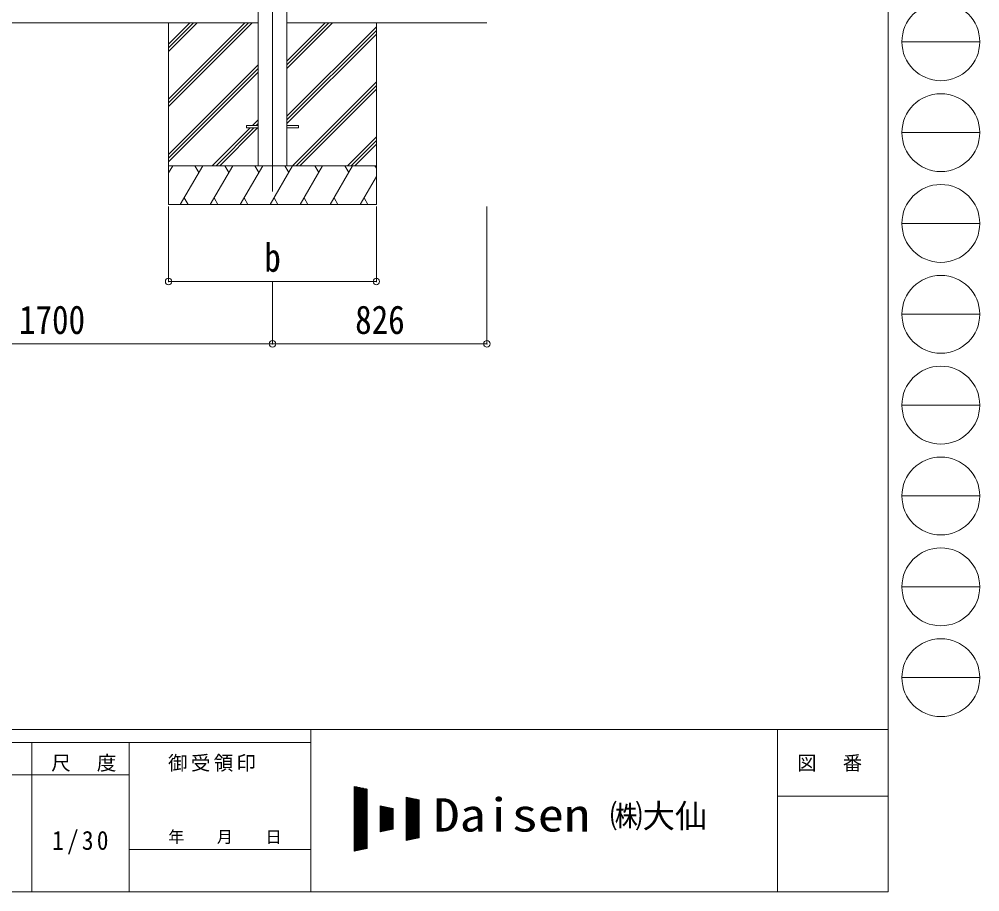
# Model space of a CAD drawing. Units: millimetres at full size; details may follow other scales. Extents: x -6988 to 7066, y -4877 to 4823.
# Drawn here: x 3366 to 7066, y -4877 to -1515 of the extents above; entities that cross this region are included whole.
import ezdxf
from ezdxf.enums import TextEntityAlignment as Align

# ---------------------------------------------------------------- set-up
doc = ezdxf.new("R2010")
doc.units = ezdxf.units.MM
doc.header["$LTSCALE"] = 25
doc.header["$PDMODE"] = 32
doc.header["$PDSIZE"] = 25
for name, color, linetype, lineweight in [('0-0_0', 7, 'Continuous', 9), ('0-1_本体', 4, 'Continuous', 9), ('0-2_部品', 7, 'Continuous', 9), ('0-8_PARTS2', 2, 'Continuous', 9), ('0-A_寸法', 6, 'Continuous', 9), ('F-0_240', 7, 'Continuous', 9)]:
    doc.layers.add(name, color=color, linetype=linetype, lineweight=lineweight)
doc.styles.add('ＭＳ ゴシック', font='')
doc.styles.get('ＭＳ ゴシック').set_extended_font_data('MS Gothic')

msp = doc.modelspace()

# ---------------------------------------------------------------- linework, layer by layer
at = {"layer": '0-0_0'}
for p, q in [((2696.71, -1529.69), (4286.71, -1529.69)), ((3941.71, -1529.69), (3941.71, -2229.69)), ((3941.71, -1823.87), (4235.89, -1529.69)), ((3941.71, -1838.01), (4250.03, -1529.69)), ((3941.71, -1852.15), (4264.18, -1529.69)), ((3941.71, -1640.02), (4052.04, -1529.69)), ((3941.71, -1625.88), (4037.9, -1529.69)), ((3941.71, -1611.74), (4023.76, -1529.69)), ((4396.71, -1529.69), (5167.71, -1529.69)), ((4396.71, -1705.52), (4572.54, -1529.69)), ((4396.71, -1691.38), (4558.4, -1529.69)), ((4396.71, -1677.24), (4544.26, -1529.69)), ((4396.71, -1889.37), (4741.71, -1544.37)), ((4741.71, -1529.69), (4741.71, -2229.69)), ((4396.71, -1903.51), (4741.71, -1558.51)), ((4396.71, -1917.65), (4741.71, -1572.65)), ((3941.71, -2036), (4286.71, -1691)), ((3941.71, -2050.14), (4286.71, -1705.14)), ((3941.71, -2064.28), (4286.71, -1719.28)), ((4418.52, -2079.69), (4741.71, -1756.5)), ((4432.66, -2079.69), (4741.71, -1770.64)), ((4446.81, -2079.69), (4741.71, -1784.78)), ((4264.65, -1925.19), (4286.71, -1903.13)), ((4278.8, -1925.19), (4286.71, -1917.27)), ((4110.15, -2079.69), (4255.65, -1934.19)), ((4124.3, -2079.69), (4269.8, -1934.19)), ((4138.44, -2079.69), (4283.94, -1934.19)), ((4630.65, -2079.69), (4741.71, -1968.63)), ((4644.8, -2079.69), (4741.71, -1982.77)), ((4658.94, -2079.69), (4741.71, -1996.92)), ((4741.71, -2079.69), (3941.71, -2079.69)), ((3941.71, -2107.19), (3957.59, -2079.69)), ((3986.46, -2229.69), (4073.06, -2079.69)), ((4058.06, -2105.67), (4043.06, -2079.69)), ((4101.93, -2229.69), (4188.53, -2079.69)), ((4173.53, -2105.67), (4158.53, -2079.69)), ((4217.4, -2229.69), (4304, -2079.69)), ((4289, -2105.67), (4274, -2079.69)), ((4332.87, -2229.69), (4419.47, -2079.69)), ((4404.47, -2105.67), (4389.47, -2079.69)), ((4448.34, -2229.69), (4534.94, -2079.69)), ((4519.94, -2105.67), (4504.94, -2079.69)), ((4563.81, -2229.69), (4650.41, -2079.69)), ((4620.41, -2079.69), (4635.41, -2105.67)), ((4735.88, -2079.69), (4741.71, -2089.79)), ((4679.28, -2229.69), (4741.71, -2121.55)), ((4001.46, -2203.71), (4016.46, -2229.69)), ((4116.93, -2203.71), (4131.93, -2229.69)), ((4232.4, -2203.71), (4247.4, -2229.69)), ((4347.87, -2203.71), (4362.87, -2229.69)), ((4463.34, -2203.71), (4478.34, -2229.69)), ((4578.81, -2203.71), (4593.81, -2229.69)), ((4694.28, -2203.71), (4709.28, -2229.69)), ((3941.71, -2229.69), (4741.71, -2229.69))]:
    msp.add_line(p, q, dxfattribs=at)
at = {"layer": '0-1_本体'}
for p, q in [((4286.71, 1100.32), (4286.71, -2079.68)), ((4396.71, 1100.32), (4396.71, -2079.68))]:
    msp.add_line(p, q, dxfattribs=at)
at = {"layer": '0-2_部品', "color": 4}
for p, q in [((4241.71, -1925.18), (4241.71, -1934.18)), ((4286.71, -1925.18), (4241.71, -1925.18)), ((4286.71, -1934.18), (4241.71, -1934.18)), ((4441.71, -1925.18), (4396.71, -1925.18)), ((4441.71, -1934.18), (4396.71, -1934.18)), ((4441.71, -1925.18), (4441.71, -1934.18))]:
    msp.add_line(p, q, dxfattribs=at)
at = {"layer": '0-8_PARTS2'}
msp.add_line((4341.71, 1066.45), (4341.71, -2179.69), dxfattribs=at)
at = {"layer": '0-A_寸法'}
for p, q in [((3941.71, -2526.08), (3941.71, -2237.11)), ((4741.71, -2526.08), (4741.71, -2237.11)), ((5167.71, -2766.05), (5167.71, -2237.11)), ((3941.71, -2526.08), (4741.71, -2526.08)), ((4341.71, -2766.05), (4341.71, -2526.08)), ((4341.71, -2766.05), (2641.71, -2766.05)), ((4341.71, -2766.05), (5167.71, -2766.05))]:
    msp.add_line(p, q, dxfattribs=at)
for p in [(3941.71, -2526.08), (4741.71, -2526.08), (4341.71, -2766.05), (5167.71, -2766.05)]:
    msp.add_point(p, dxfattribs=at)
at = {"layer": 'F-0_240', "color": 5}
for p, q in [((6712.12, 4822.79), (6712.12, -4877.21)), ((-6987.88, -4252.21), (6712.12, -4252.21)), ((4489.82, -4252.21), (4489.82, -4877.21)), ((6287.12, -4252.21), (6287.12, -4877.21)), ((-6987.88, -4302.21), (4489.82, -4302.21)), ((3414.82, -4302.21), (3414.82, -4877.21)), ((3789.82, -4302.21), (3789.82, -4877.21)), ((2289.82, -4427.21), (3789.82, -4427.21)), ((6287.12, -4508.46), (6712.12, -4508.46)), ((3789.82, -4714.71), (4489.82, -4714.71)), ((-6987.88, -4877.21), (6712.12, -4877.21))]:
    msp.add_line(p, q, dxfattribs=at)
at = {"layer": 'F-0_240', "color": 4}
for p, q in [((6765.55, -1602.21), (7065.55, -1602.21)), ((6765.55, -1952.21), (7065.55, -1952.21)), ((6765.55, -2302.21), (7065.55, -2302.21)), ((6765.55, -2652.21), (7065.55, -2652.21)), ((6765.55, -3002.21), (7065.55, -3002.21)), ((6765.55, -3352.21), (7065.55, -3352.21)), ((6765.55, -3702.21), (7065.55, -3702.21)), ((6765.55, -4052.21), (7065.55, -4052.21))]:
    msp.add_line(p, q, dxfattribs=at)
at = {"layer": 'F-0_240'}
for p, q in [((4656.46, -4471.05), (4706.46, -4481.46)), ((4656.46, -4471.05), (4656.46, -4721.05)), ((4656.46, -4473.4), (4667.75, -4473.4)), ((4657.94, -4720.74), (4657.94, -4471.36)), ((4660.44, -4720.22), (4660.44, -4471.88)), ((4662.94, -4719.7), (4662.94, -4472.4)), ((4665.44, -4719.18), (4665.44, -4472.92)), ((4667.94, -4718.66), (4667.94, -4473.44)), ((4670.44, -4718.13), (4670.44, -4473.96)), ((4672.94, -4717.61), (4672.94, -4474.48)), ((4675.44, -4717.09), (4675.44, -4475)), ((4677.94, -4716.57), (4677.94, -4475.52)), ((4656.46, -4475.9), (4679.75, -4475.9)), ((4656.46, -4478.4), (4691.75, -4478.4)), ((4656.46, -4480.9), (4703.75, -4480.9)), ((4656.46, -4483.4), (4706.46, -4483.4)), ((4656.46, -4485.9), (4706.46, -4485.9)), ((4656.46, -4488.4), (4706.46, -4488.4)), ((4656.46, -4490.9), (4706.46, -4490.9)), ((4656.46, -4493.4), (4706.46, -4493.4)), ((4656.46, -4495.9), (4706.46, -4495.9)), ((4656.46, -4498.4), (4706.46, -4498.4)), ((4656.46, -4500.9), (4706.46, -4500.9)), ((4656.46, -4503.4), (4706.46, -4503.4)), ((4656.46, -4505.9), (4706.46, -4505.9)), ((4656.46, -4508.4), (4706.46, -4508.4)), ((4656.46, -4510.9), (4706.46, -4510.9)), ((4680.44, -4716.05), (4680.44, -4476.04)), ((4682.94, -4715.53), (4682.94, -4476.56)), ((4685.44, -4715.01), (4685.44, -4477.08)), ((4687.94, -4714.49), (4687.94, -4477.61)), ((4690.44, -4713.97), (4690.44, -4478.13)), ((4692.94, -4713.45), (4692.94, -4478.65)), ((4695.44, -4712.93), (4695.44, -4479.17)), ((4697.94, -4712.41), (4697.94, -4479.69)), ((4700.44, -4711.88), (4700.44, -4480.21)), ((4702.94, -4711.36), (4702.94, -4480.73)), ((4705.44, -4710.84), (4705.44, -4481.25)), ((4706.46, -4481.46), (4706.46, -4710.63)), ((4856.46, -4512.71), (4906.46, -4523.13)), ((4856.46, -4512.71), (4856.46, -4679.38)), ((4656.46, -4513.4), (4706.46, -4513.4)), ((4656.46, -4515.9), (4706.46, -4515.9)), ((4656.46, -4518.4), (4706.46, -4518.4)), ((4656.46, -4520.9), (4706.46, -4520.9)), ((4656.46, -4523.4), (4706.46, -4523.4)), ((4656.46, -4525.9), (4706.46, -4525.9)), ((4656.46, -4528.4), (4706.46, -4528.4)), ((4656.46, -4530.9), (4706.46, -4530.9)), ((4656.46, -4533.4), (4706.46, -4533.4)), ((4656.46, -4535.9), (4706.46, -4535.9)), ((4656.46, -4538.4), (4706.46, -4538.4)), ((4656.46, -4540.9), (4706.46, -4540.9)), ((4656.46, -4543.4), (4706.46, -4543.4)), ((4656.46, -4545.9), (4706.46, -4545.9)), ((4656.46, -4548.4), (4706.46, -4548.4)), ((4756.46, -4546.05), (4806.46, -4556.46)), ((4756.46, -4546.05), (4756.46, -4646.05)), ((4756.46, -4548.4), (4767.75, -4548.4)), ((4757.94, -4645.74), (4757.94, -4546.36)), ((4760.44, -4645.22), (4760.44, -4546.88)), ((4762.94, -4644.7), (4762.94, -4547.4)), ((4765.44, -4644.18), (4765.44, -4547.92)), ((4767.94, -4643.66), (4767.94, -4548.44)), ((4770.44, -4643.13), (4770.44, -4548.96)), ((4772.94, -4642.61), (4772.94, -4549.48)), ((4856.46, -4513.4), (4859.75, -4513.4)), ((4856.46, -4515.9), (4871.75, -4515.9)), ((4856.46, -4518.4), (4883.75, -4518.4)), ((4856.46, -4520.9), (4895.75, -4520.9)), ((4856.46, -4523.4), (4906.46, -4523.4)), ((4856.46, -4525.9), (4906.46, -4525.9)), ((4856.46, -4528.4), (4906.46, -4528.4)), ((4856.46, -4530.9), (4906.46, -4530.9)), ((4856.46, -4533.4), (4906.46, -4533.4)), ((4856.46, -4535.9), (4906.46, -4535.9)), ((4856.46, -4538.4), (4906.46, -4538.4)), ((4856.46, -4540.9), (4906.46, -4540.9)), ((4856.46, -4543.4), (4906.46, -4543.4)), ((4856.46, -4545.9), (4906.46, -4545.9)), ((4856.46, -4548.4), (4906.46, -4548.4)), ((4857.94, -4679.07), (4857.94, -4513.02)), ((4860.44, -4678.55), (4860.44, -4513.54)), ((4862.94, -4678.03), (4862.94, -4514.06)), ((4865.44, -4677.51), (4865.44, -4514.58)), ((4867.94, -4676.99), (4867.94, -4515.11)), ((4870.44, -4676.47), (4870.44, -4515.63)), ((4872.94, -4675.95), (4872.94, -4516.15)), ((4875.44, -4675.43), (4875.44, -4516.67)), ((4877.94, -4674.91), (4877.94, -4517.19)), ((4880.44, -4674.38), (4880.44, -4517.71)), ((4882.94, -4673.86), (4882.94, -4518.23)), ((4885.44, -4673.34), (4885.44, -4518.75)), ((4887.94, -4672.82), (4887.94, -4519.27)), ((4890.44, -4672.3), (4890.44, -4519.79)), ((4892.94, -4671.78), (4892.94, -4520.31)), ((4895.44, -4671.26), (4895.44, -4520.83)), ((4897.94, -4670.74), (4897.94, -4521.36)), ((4900.44, -4670.22), (4900.44, -4521.88)), ((4902.94, -4669.7), (4902.94, -4522.4)), ((4905.44, -4669.18), (4905.44, -4522.92)), ((4906.46, -4523.13), (4906.46, -4668.96)), ((4656.46, -4550.9), (4706.46, -4550.9)), ((4656.46, -4553.4), (4706.46, -4553.4)), ((4656.46, -4555.9), (4706.46, -4555.9)), ((4656.46, -4558.4), (4706.46, -4558.4)), ((4656.46, -4560.9), (4706.46, -4560.9)), ((4656.46, -4563.4), (4706.46, -4563.4)), ((4656.46, -4565.9), (4706.46, -4565.9)), ((4656.46, -4568.4), (4706.46, -4568.4)), ((4656.46, -4570.9), (4706.46, -4570.9)), ((4656.46, -4573.4), (4706.46, -4573.4)), ((4656.46, -4575.9), (4706.46, -4575.9)), ((4656.46, -4578.4), (4706.46, -4578.4)), ((4656.46, -4580.9), (4706.46, -4580.9)), ((4656.46, -4583.4), (4706.46, -4583.4)), ((4656.46, -4585.9), (4706.46, -4585.9)), ((4756.46, -4550.9), (4779.75, -4550.9)), ((4756.46, -4553.4), (4791.75, -4553.4)), ((4756.46, -4555.9), (4803.75, -4555.9)), ((4756.46, -4558.4), (4806.46, -4558.4)), ((4756.46, -4560.9), (4806.46, -4560.9)), ((4756.46, -4563.4), (4806.46, -4563.4)), ((4756.46, -4565.9), (4806.46, -4565.9)), ((4756.46, -4568.4), (4806.46, -4568.4)), ((4756.46, -4570.9), (4806.46, -4570.9)), ((4756.46, -4573.4), (4806.46, -4573.4)), ((4756.46, -4575.9), (4806.46, -4575.9)), ((4756.46, -4578.4), (4806.46, -4578.4)), ((4756.46, -4580.9), (4806.46, -4580.9)), ((4756.46, -4583.4), (4806.46, -4583.4)), ((4756.46, -4585.9), (4806.46, -4585.9)), ((4775.44, -4642.09), (4775.44, -4550)), ((4777.94, -4641.57), (4777.94, -4550.52)), ((4780.44, -4641.05), (4780.44, -4551.04)), ((4782.94, -4640.53), (4782.94, -4551.56)), ((4785.44, -4640.01), (4785.44, -4552.08)), ((4787.94, -4639.49), (4787.94, -4552.61)), ((4790.44, -4638.97), (4790.44, -4553.13)), ((4792.94, -4638.45), (4792.94, -4553.65)), ((4795.44, -4637.93), (4795.44, -4554.17)), ((4797.94, -4637.41), (4797.94, -4554.69)), ((4800.44, -4636.88), (4800.44, -4555.21)), ((4802.94, -4636.36), (4802.94, -4555.73)), ((4805.44, -4635.84), (4805.44, -4556.25)), ((4806.46, -4556.46), (4806.46, -4635.63)), ((4856.46, -4550.9), (4906.46, -4550.9)), ((4856.46, -4553.4), (4906.46, -4553.4)), ((4856.46, -4555.9), (4906.46, -4555.9)), ((4856.46, -4558.4), (4906.46, -4558.4)), ((4856.46, -4560.9), (4906.46, -4560.9)), ((4856.46, -4563.4), (4906.46, -4563.4)), ((4856.46, -4565.9), (4906.46, -4565.9)), ((4856.46, -4568.4), (4906.46, -4568.4)), ((4856.46, -4570.9), (4906.46, -4570.9)), ((4856.46, -4573.4), (4906.46, -4573.4)), ((4856.46, -4575.9), (4906.46, -4575.9)), ((4856.46, -4578.4), (4906.46, -4578.4)), ((4856.46, -4580.9), (4906.46, -4580.9)), ((4856.46, -4583.4), (4906.46, -4583.4)), ((4856.46, -4585.9), (4906.46, -4585.9)), ((4656.46, -4588.4), (4706.46, -4588.4)), ((4656.46, -4590.9), (4706.46, -4590.9)), ((4656.46, -4593.4), (4706.46, -4593.4)), ((4656.46, -4595.9), (4706.46, -4595.9)), ((4656.46, -4598.4), (4706.46, -4598.4)), ((4656.46, -4600.9), (4706.46, -4600.9)), ((4656.46, -4603.4), (4706.46, -4603.4)), ((4656.46, -4605.9), (4706.46, -4605.9)), ((4656.46, -4608.4), (4706.46, -4608.4)), ((4656.46, -4610.9), (4706.46, -4610.9)), ((4656.46, -4613.4), (4706.46, -4613.4)), ((4656.46, -4615.9), (4706.46, -4615.9)), ((4656.46, -4618.4), (4706.46, -4618.4)), ((4656.46, -4620.9), (4706.46, -4620.9)), ((4656.46, -4623.4), (4706.46, -4623.4)), ((4756.46, -4588.4), (4806.46, -4588.4)), ((4756.46, -4590.9), (4806.46, -4590.9)), ((4756.46, -4593.4), (4806.46, -4593.4)), ((4756.46, -4595.9), (4806.46, -4595.9)), ((4756.46, -4598.4), (4806.46, -4598.4)), ((4756.46, -4600.9), (4806.46, -4600.9)), ((4756.46, -4603.4), (4806.46, -4603.4)), ((4756.46, -4605.9), (4806.46, -4605.9)), ((4756.46, -4608.4), (4806.46, -4608.4)), ((4756.46, -4610.9), (4806.46, -4610.9)), ((4756.46, -4613.4), (4806.46, -4613.4)), ((4756.46, -4615.9), (4806.46, -4615.9)), ((4756.46, -4618.4), (4806.46, -4618.4)), ((4756.46, -4620.9), (4806.46, -4620.9)), ((4756.46, -4623.4), (4806.46, -4623.4)), ((4856.46, -4588.4), (4906.46, -4588.4)), ((4856.46, -4590.9), (4906.46, -4590.9)), ((4856.46, -4593.4), (4906.46, -4593.4)), ((4856.46, -4595.9), (4906.46, -4595.9)), ((4856.46, -4598.4), (4906.46, -4598.4)), ((4856.46, -4600.9), (4906.46, -4600.9)), ((4856.46, -4603.4), (4906.46, -4603.4)), ((4856.46, -4605.9), (4906.46, -4605.9)), ((4856.46, -4608.4), (4906.46, -4608.4)), ((4856.46, -4610.9), (4906.46, -4610.9)), ((4856.46, -4613.4), (4906.46, -4613.4)), ((4856.46, -4615.9), (4906.46, -4615.9)), ((4856.46, -4618.4), (4906.46, -4618.4)), ((4856.46, -4620.9), (4906.46, -4620.9)), ((4856.46, -4623.4), (4906.46, -4623.4)), ((4656.46, -4625.9), (4706.46, -4625.9)), ((4656.46, -4628.4), (4706.46, -4628.4)), ((4656.46, -4630.9), (4706.46, -4630.9)), ((4656.46, -4633.4), (4706.46, -4633.4)), ((4656.46, -4635.9), (4706.46, -4635.9)), ((4656.46, -4638.4), (4706.46, -4638.4)), ((4656.46, -4640.9), (4706.46, -4640.9)), ((4656.46, -4643.4), (4706.46, -4643.4)), ((4656.46, -4645.9), (4706.46, -4645.9)), ((4656.46, -4648.4), (4706.46, -4648.4)), ((4656.46, -4650.9), (4706.46, -4650.9)), ((4656.46, -4653.4), (4706.46, -4653.4)), ((4656.46, -4655.9), (4706.46, -4655.9)), ((4656.46, -4658.4), (4706.46, -4658.4)), ((4756.46, -4625.9), (4806.46, -4625.9)), ((4756.46, -4628.4), (4806.46, -4628.4)), ((4756.46, -4630.9), (4806.46, -4630.9)), ((4756.46, -4633.4), (4806.46, -4633.4)), ((4756.46, -4646.05), (4806.46, -4635.63)), ((4756.46, -4635.9), (4805.17, -4635.9)), ((4756.46, -4638.4), (4793.17, -4638.4)), ((4756.46, -4640.9), (4781.17, -4640.9)), ((4756.46, -4643.4), (4769.17, -4643.4)), ((4756.46, -4645.9), (4757.17, -4645.9)), ((4856.46, -4625.9), (4906.46, -4625.9)), ((4856.46, -4628.4), (4906.46, -4628.4)), ((4856.46, -4630.9), (4906.46, -4630.9)), ((4856.46, -4633.4), (4906.46, -4633.4)), ((4856.46, -4635.9), (4906.46, -4635.9)), ((4856.46, -4638.4), (4906.46, -4638.4)), ((4856.46, -4640.9), (4906.46, -4640.9)), ((4856.46, -4643.4), (4906.46, -4643.4)), ((4856.46, -4645.9), (4906.46, -4645.9)), ((4856.46, -4648.4), (4906.46, -4648.4)), ((4856.46, -4650.9), (4906.46, -4650.9)), ((4856.46, -4653.4), (4906.46, -4653.4)), ((4856.46, -4655.9), (4906.46, -4655.9)), ((4856.46, -4658.4), (4906.46, -4658.4)), ((4656.46, -4660.9), (4706.46, -4660.9)), ((4656.46, -4663.4), (4706.46, -4663.4)), ((4656.46, -4665.9), (4706.46, -4665.9)), ((4656.46, -4668.4), (4706.46, -4668.4)), ((4656.46, -4670.9), (4706.46, -4670.9)), ((4656.46, -4673.4), (4706.46, -4673.4)), ((4656.46, -4675.9), (4706.46, -4675.9)), ((4656.46, -4678.4), (4706.46, -4678.4)), ((4656.46, -4680.9), (4706.46, -4680.9)), ((4656.46, -4683.4), (4706.46, -4683.4)), ((4656.46, -4685.9), (4706.46, -4685.9)), ((4656.46, -4688.4), (4706.46, -4688.4)), ((4656.46, -4690.9), (4706.46, -4690.9)), ((4656.46, -4693.4), (4706.46, -4693.4)), ((4656.46, -4695.9), (4706.46, -4695.9)), ((4856.46, -4660.9), (4906.46, -4660.9)), ((4856.46, -4663.4), (4906.46, -4663.4)), ((4856.46, -4665.9), (4906.46, -4665.9)), ((4856.46, -4668.4), (4906.46, -4668.4)), ((4906.46, -4668.96), (4856.46, -4679.38)), ((4856.46, -4670.9), (4897.17, -4670.9)), ((4856.46, -4673.4), (4885.17, -4673.4)), ((4856.46, -4675.9), (4873.17, -4675.9)), ((4856.46, -4678.4), (4861.17, -4678.4)), ((4656.46, -4698.4), (4706.46, -4698.4)), ((4656.46, -4700.9), (4706.46, -4700.9)), ((4656.46, -4703.4), (4706.46, -4703.4)), ((4656.46, -4705.9), (4706.46, -4705.9)), ((4656.46, -4708.4), (4706.46, -4708.4)), ((4706.46, -4710.63), (4656.46, -4721.05)), ((4656.46, -4710.9), (4705.17, -4710.9)), ((4656.46, -4713.4), (4693.17, -4713.4)), ((4656.46, -4715.9), (4681.17, -4715.9)), ((4656.46, -4718.4), (4669.17, -4718.4)), ((4656.46, -4720.9), (4657.17, -4720.9))]:
    msp.add_line(p, q, dxfattribs=at)
at = {"layer": 'F-0_240', "color": 4}
for centre in [(6915.55, -1602.21), (6915.55, -1952.21), (6915.55, -2302.21), (6915.55, -2652.21), (6915.55, -3002.21), (6915.55, -3352.21), (6915.55, -3702.21), (6915.55, -4052.21)]:
    msp.add_circle(centre, 150, dxfattribs=at)

# ---------------------------------------------------------------- texts
at = {"layer": '0-A_寸法', "color": 7, "style": 'ＭＳ ゴシック', "width": 0.85}
for s, p in [('b', (4310.21, -2521.08)), ('1700', (3365.71, -2761.05)), ('826', (4660.21, -2761.05))]:
    msp.add_text(s, height=110, dxfattribs=at).set_placement(p, align=Align.BOTTOM_LEFT)
at = {"layer": 'F-0_240', "style": 'ＭＳ ゴシック', "width": 1.15}
msp.add_text('Daisen', height=128.3, dxfattribs=at).set_placement((4962.18, -4683.55), align=Align.BOTTOM_LEFT)
at = {"layer": 'F-0_240', "style": 'ＭＳ ゴシック'}
for s, height, p in [('㈱大仙\u3000', 91.64, (5641.68, -4658.55)), ('年\u3000\u3000月\u3000\u3000日', 45.82, (3939.83, -4702.21))]:
    msp.add_text(s, height=height, dxfattribs=at).set_placement(p, align=Align.BOTTOM_LEFT)
at = {"layer": 'F-0_240', "attachment_point": 7, "style": 'ＭＳ ゴシック'}
for s, insert, char_height in [('\\T1.17;尺\u3000度', (3489.83, -4414.71), 54.99), ('\\T1.17;御受領印', (3939.82, -4414.71), 54.99), ('\\T1.17;図\u3000番', (6362.12, -4414.71), 54.99), ('\\T1.28;\\W0.9;1/30', (3492.95, -4733.46), 73.31)]:
    msp.add_mtext(s, dxfattribs=dict(at, insert=insert, char_height=char_height))

doc.saveas('drawing.dxf')
